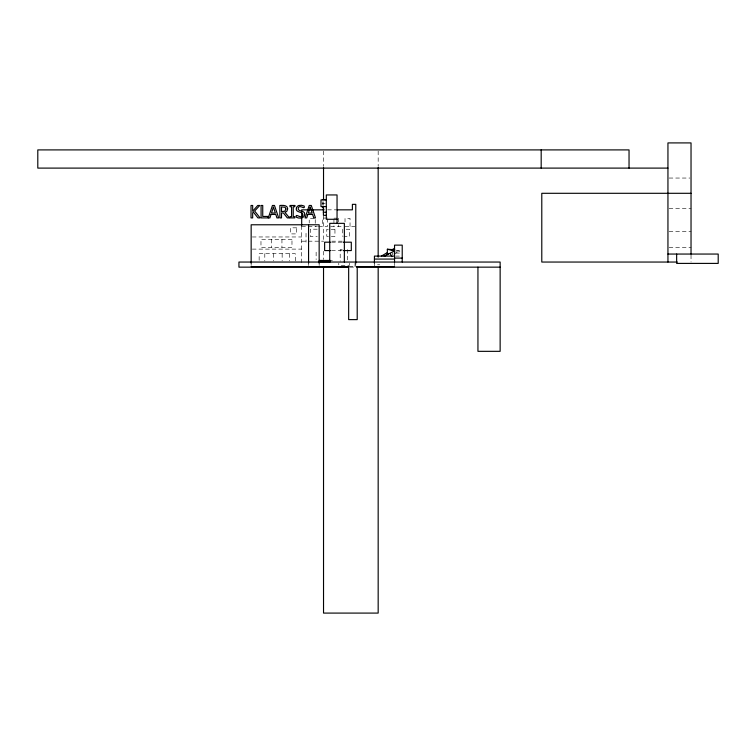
<?xml version="1.0" encoding="UTF-8"?>
<svg xmlns="http://www.w3.org/2000/svg" width="756" height="756" viewBox="0 0 756 756"><rect width="100%" height="100%" fill="white"/><g stroke="black" fill="none" stroke-linecap="round" stroke-linejoin="round"><path stroke-width="0.57" stroke-dasharray="3.78 2.83" d="M393.734 253.988L399.896 251.058L394.764 249.754M669.098 178.047L689.878 178.047M322.056 203.402L325.25 203.402M669.098 208.42L691.031 208.42M327.631 209.837L335.891 209.837M327.461 218.068L322.642 218.068L322.642 226.488M333.944 218.172L337.384 218.172M314.231 218.418L309.213 218.418L309.213 223.029M301.691 226.488L317.35 226.488M318.408 226.488L327.461 226.488L327.461 219.127M330.703 226.488L342.855 226.488M345.019 226.488L355.008 226.488M317.227 229.191L310.281 229.191L310.281 236.467L317.227 236.467M346.191 229.248L349.65 229.248L349.65 236.458L343.885 236.458M669.098 231.383L691.031 231.383M252.324 236.968L301.691 236.968M301.691 241.183L323.719 241.183M331.827 241.183L342.26 241.183M331.582 242.185L342.024 242.185M669.098 247.335L691.031 247.335M252.324 249.111L301.691 249.111M342.26 249.537L340.191 249.537L340.191 261.274M331.582 250.576L342.024 250.576M395.605 251.058L399.896 251.058M395.634 253.071L401.124 253.071M395.634 256.095L401.124 256.095M330.211 260.451L332.423 260.451M377.527 264.78L379.729 264.78M349.215 266.67L355.783 266.67M349.726 267.151L355.745 267.151M392.392 252.891L392.534 255.027M691.031 255.055L691.031 262.048M394.537 263.201L394.537 265.621M378.17 151.087L378.17 166.405M374.428 263.145L374.428 266.67M355.783 263.145L355.783 265.498M355.008 263.192L355.008 266.67M350.028 226.488L350.028 218.38L345.019 218.38L345.019 221.858M349.433 263.201L349.433 265.356L338.782 265.356L338.782 263.201M347.439 249.537L347.439 261.274M342.733 229.248L342.733 236.458M338.537 218.172L338.537 226.488M333.944 219.212L333.944 226.488M323.53 151.087L323.53 166.405M323.53 201.757L323.53 205.301M323.53 215.904L323.53 240.654M323.53 251.266L323.53 259.516M322.349 201.814L322.349 205.197M319.155 263.183L319.155 265.507M316.131 252.145L316.131 259.601M315.233 219.571L315.233 226.488M308.571 263.183L308.571 265.507M306.029 233.283L306.029 242.166M301.691 225.883L301.691 265.507M295.35 260.933L295.35 253.695L259.147 253.695L259.147 260.933M289.387 253.695L289.387 260.933M282.149 253.695L282.149 260.933M281.941 239.283L281.941 247.288M273.634 253.695L273.634 260.933M271.395 239.283L271.395 247.288M264.798 253.695L264.798 260.933M251.153 263.154L251.153 265.507M296.664 227.821L290.587 227.821L290.587 233.906L296.664 233.906L296.664 227.821M334.955 229.276L326.781 229.276L326.781 236.392L334.955 236.392L334.955 229.276M291.977 239.283L260.971 239.283L260.971 247.288L291.977 247.288L291.977 239.283"/><path stroke-width="1.13" d="M381.402 256.095L387.27 252.599M392.166 249.678L394.537 248.27M384.218 256.416L387.044 254.734M384.483 256.095L388.962 253.562M667.945 168.106L37.8 168.106L37.8 149.905L629.039 149.905L629.039 168.106M691.031 193.3L541.787 193.3L541.787 262.048L677.291 262.048M322.349 199.556L326.318 199.556M326.318 199.934L320.988 199.934L320.988 206.577L326.318 206.577M322.349 207.446L323.436 207.446M324.097 209.837L301.691 209.837L301.691 225.373M337.063 209.837L352.39 209.837L352.39 204.347L355.783 204.347L355.783 263.145M323.332 212.238L326.318 212.238M326.318 215.337L323.436 215.337L323.332 206.577M337.044 219.287L326.318 219.287L326.318 194.944L337.044 194.944L337.044 223.351M330.429 242.185L324.626 242.185L324.626 250.576L330.429 250.576M343.186 242.185L351.304 242.185L351.304 250.576L343.186 250.576M387.355 249.234L394.537 251.058L387.355 254.47L387.355 249.234L394.764 249.754M667.945 254.054L718.2 254.054L718.2 263.4L676.648 263.4L676.648 254.054M394.537 256.095L374.428 256.095L374.428 263.145M394.537 258.098L402.22 258.098M374.428 259.072L394.537 259.072M319.155 260.451L330.211 260.451M319.155 261.774L330.211 261.774M251.153 266.67L348.913 266.67M356.152 266.67L394.537 266.67M356.926 267.151L500.141 267.151M338.782 267.255L348.365 267.255M390.361 253.94L391.863 256.596M691.031 254.129L691.031 142.912L667.945 142.912L667.945 262.048M541.183 149.905L541.183 168.106M477.943 267.151L477.943 351.332L500.141 351.332L500.141 262.048L238.943 262.048L238.943 267.151L348.667 267.151L348.658 319.618L357.21 319.618L357.21 267.151M402.22 262.048L402.22 245.133L394.537 245.133L394.537 262.048M378.17 167.586L378.17 257.153M378.17 266.584L378.17 613.088L323.53 613.088L323.53 266.584M344.358 262.048L344.358 223.351L329.739 223.351L329.739 262.048M323.53 167.586L323.53 199.404M323.53 206.473L323.53 210.007M319.155 263.183L319.155 224.778L251.153 224.778L251.153 263.183M308.571 224.778L308.571 263.183M296.409 208.07C294.897 213.334 303.884 210.915 302.816 215.469C301.153 219.524 295.095 212.445 296.248 217.161C299.064 218.9 304.592 218.56 304.715 214.364C305.207 209.771 297.146 212.285 298.233 207.834C299.773 204.035 305.348 210.555 304.224 206.038L301.54 205.292L298.856 205.49A3.969 3.969 0 0 0 297.004 206.804L296.409 208.07M287.649 208.845L286.949 211.132L285.069 212.493L289.491 217.908L287.346 217.908L283.405 212.956L281.515 212.956L281.515 217.908L279.862 217.908L279.862 205.462C282.536 205.311 287.62 204.867 287.649 208.845M285.919 208.968L284.776 211.264L281.515 211.585L281.515 206.889L285.135 207.314L285.919 208.968M271.054 214.43L269.92 217.908L261.085 217.908L261.085 205.462L262.738 205.462L262.738 216.433L268.295 216.433L268.295 217.908L272.443 205.462L274.485 205.462L278.68 217.908L276.932 217.908L275.808 214.43L271.054 214.43M307.853 214.43L306.728 217.908L305.055 217.908L309.251 205.462L311.283 205.462L315.479 217.908L313.74 217.908L312.606 214.43L307.853 214.43M273.426 207.153L271.508 213.022L275.345 213.022L273.426 207.153M310.225 207.153L308.316 213.022L312.152 213.022L310.225 207.153M253.402 212.115L252.674 212.937L252.674 217.908L251.02 217.908L251.02 205.462L252.674 205.462L252.674 211.189L257.768 205.462L259.78 205.462L254.64 211.018L260.083 217.908L257.938 217.908L253.402 212.115M294.821 205.462L289.992 205.462L289.992 206.738L291.58 206.738L291.58 216.641L289.992 216.641L289.992 217.908L294.821 217.908L294.821 216.641L293.233 216.641L293.233 206.738L294.821 206.738L294.821 205.462"/></g></svg>
